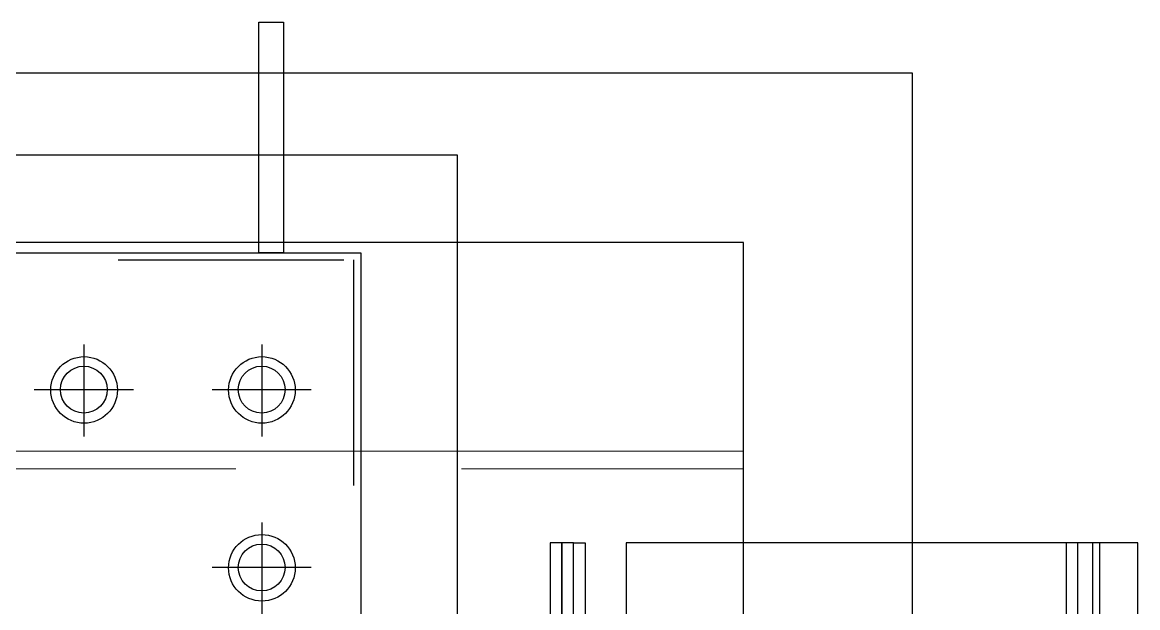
# Model space of a CAD drawing. Header units: metres. Extents: x 532250 to 532639, y 2673852 to 2674172.
# Drawn here: x 532439.9266 to 532440.4211, y 2674036.6616 to 2674036.921 of the extents above; entities that cross this region are included whole.
import ezdxf

# ---------------------------------------------------------------- set-up
doc = ezdxf.new("R2010")
doc.units = ezdxf.units.M
doc.header["$MEASUREMENT"] = 0
doc.linetypes.add('HIDDEN', pattern=[0.375, 0.25, -0.125])
doc.linetypes.add('PDF_IMPORT', pattern=[1, 0.8, -0.2])
doc.layers.add('IDT', color=7, linetype='Continuous')

# ---------------------------------------------------------------- blocks, each defined once
blk = doc.blocks.new('IDT')
at = {"layer": 'IDT', "color": 7}
for p, q in [((26.60598, 21.66041), (26.60598, 20.86041)), ((26.60598, 20.86041), (27.40598, 20.86041))]:
    blk.add_line(p, q, dxfattribs=at)
at = {"layer": 'IDT', "color": 0, "lineweight": 25}
for p, q in [((26.80793, 20.89662), (26.80793, 21.62419)), ((26.85058, 20.93992), (26.85058, 21.5809)), ((26.50618, 21.45232), (26.50618, 21.0685)), ((26.52298, 21.45232), (26.52298, 21.0685)), ((26.52621, 21.0685), (26.52621, 21.45232)), ((26.53267, 21.45232), (26.53267, 21.0685)), ((26.53784, 21.0685), (26.53784, 21.45232)), ((26.75107, 21.0685), (26.75107, 21.45232)), ((26.75624, 21.45232), (26.75624, 21.0685)), ((26.75624, 21.45232), (26.75624, 21.0685)), ((26.76141, 21.45232), (26.76141, 21.0685)), ((26.76141, 21.0685), (26.76141, 21.45232)), ((26.76658, 21.0685), (26.76658, 21.45232)), ((26.73298, 21.0685), (26.73298, 21.10339)), ((26.50618, 21.0685), (26.73298, 21.0685)), ((26.52298, 21.0685), (26.52621, 21.0685)), ((26.53267, 21.0685), (26.53784, 21.0685)), ((26.75624, 21.0685), (26.75107, 21.0685)), ((26.75624, 21.0685), (26.76141, 21.0685)), ((26.76141, 21.0685), (26.76658, 21.0685)), ((27.16138, 20.93992), (26.85058, 20.93992)), ((26.88482, 20.83782), (26.88482, 20.93992)), ((26.88482, 20.93992), (26.89581, 20.93992)), ((26.89581, 20.93992), (26.89581, 20.83782)), ((27.20467, 20.89662), (26.80793, 20.89662)), ((26.89581, 20.83782), (26.88482, 20.83782))]:
    blk.add_line(p, q, dxfattribs=at)
at = {"layer": 'IDT', "color": 253}
for p, q in [((26.68098, 21.58541), (26.68098, 20.93541)), ((26.68098, 20.93541), (27.33098, 20.93541))]:
    blk.add_line(p, q, dxfattribs=at)
at = {"layer": 'IDT', "color": 0, "linetype": 'PDF_IMPORT', "lineweight": 25, "ltscale": 0.051667}
for p, q in [((26.85381, 20.94315), (26.85381, 21.57832)), ((27.15815, 20.94315), (26.85381, 20.94315))]:
    blk.add_line(p, q, dxfattribs=at)
at = {"layer": 'IDT', "color": 0, "linetype": 'PDF_IMPORT', "lineweight": 25, "ltscale": 0.033333}
for p, q in [((26.89452, 21.05946), (26.89452, 21.10016)), ((26.89452, 20.98062), (26.89452, 21.02133)), ((26.97335, 20.98062), (26.97335, 21.02133))]:
    blk.add_line(p, q, dxfattribs=at)
at = {"layer": 'IDT', "color": 0, "linetype": 'PDF_IMPORT', "lineweight": 25, "ltscale": 0.036667}
for p, q in [((26.87255, 21.07949), (26.91649, 21.07949)), ((26.87255, 21.00066), (26.91649, 21.00066))]:
    blk.add_line(p, q, dxfattribs=at)
at = {"layer": 'IDT', "color": 253, "linetype": 'HIDDEN', "lineweight": 0, "ltscale": 0.5}
blk.add_line((26.68098, 21.03574), (27.33098, 21.03574), dxfattribs=at)
at = {"layer": 'IDT', "color": 253, "lineweight": 0}
blk.add_line((26.68098, 21.02791), (27.33098, 21.02791), dxfattribs=at)
at = {"layer": 'IDT', "color": 0, "linetype": 'PDF_IMPORT', "lineweight": 25, "ltscale": 0.038333}
blk.add_line((26.95138, 21.00066), (26.99532, 21.00066), dxfattribs=at)
at = {"layer": 'IDT', "color": 0, "lineweight": 25}
for centre, radius in [((26.89442, 21.07959), 0.01476), ((26.89452, 21.07943), 0.01039), ((26.89442, 21.00076), 0.01476), ((26.97325, 21.00076), 0.01476), ((26.89452, 21.0006), 0.01039), ((26.97335, 21.0006), 0.01039)]:
    blk.add_circle(centre, radius, dxfattribs=at)

msp = doc.modelspace()

# ---------------------------------------------------------------- block references
at = {"layer": 'IDT', "color": 8, "rotation": 180}
msp.add_blockref('IDT', (532466.92728, 2674057.75885), dxfattribs=at)

doc.saveas('drawing.dxf')
